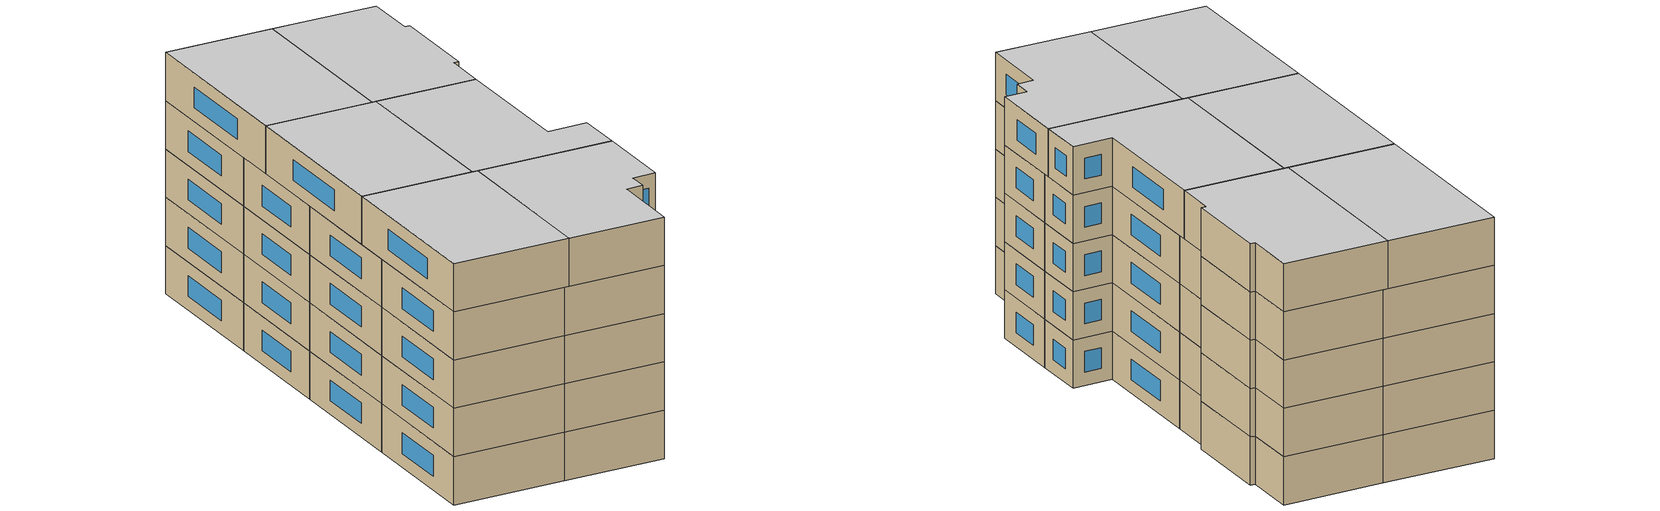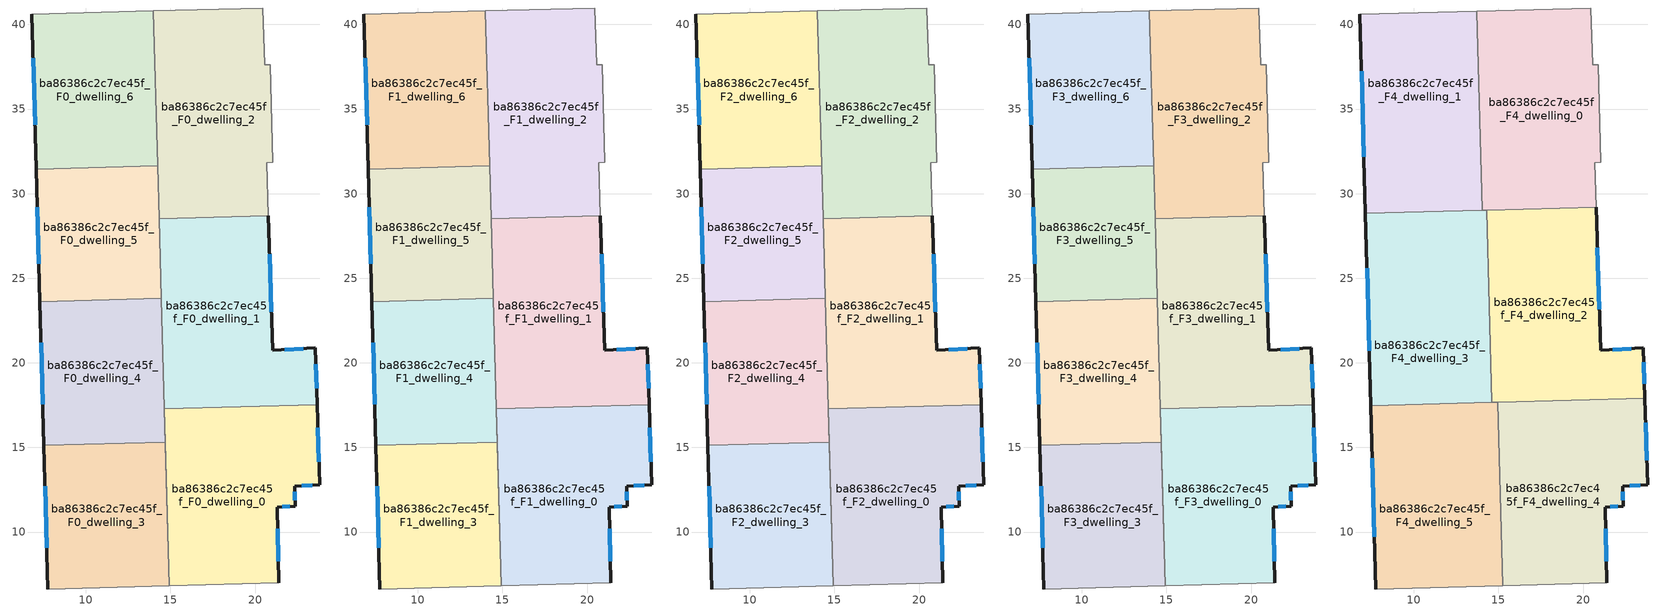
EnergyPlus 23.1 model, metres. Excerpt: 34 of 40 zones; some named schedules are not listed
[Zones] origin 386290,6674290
ba86386c2c7ec45f_F0_dwelling_0
 floor ground (EU_floor_Construction): 23.67,17.53 23.81,12.79 22.34,12.7 22.36,11.53 21.32,11.48 21.39,6.99 14.93,6.82 14.64,17.28 z0
 wall outside (EU_wall_Construction): 21.39,6.99 21.32,11.48 22.36,11.53 22.34,12.7 23.81,12.79 23.67,17.53 z0:3
 wall adiabatic (EU_wall_Construction): 14.93,6.82 21.39,6.99 z0:3
 wall to ba86386c2c7ec45f_F0_dwelling_1 (EU_wall_Construction): 23.67,17.53 14.64,17.28 14.93,6.82 z0:3
 window (EU_Window_Construction): 21.62,11.49 22.07,11.52 / 21.37,8.27 21.34,10.2 / 23.77,14.14 23.71,16.17 / 22.76,12.73 23.39,12.76 / 22.36,11.87 22.34,12.37 z0.86:2.14
ba86386c2c7ec45f_F0_dwelling_1
 floor ground (EU_floor_Construction): 20.8,28.7 21.04,20.75 23.57,20.88 23.67,17.53 14.64,17.28 14.33,28.52 z0
 wall outside (EU_wall_Construction): 23.67,17.53 23.57,20.88 21.04,20.75 20.8,28.7 z0:3
 wall to ba86386c2c7ec45f_F0_dwelling_2 (EU_wall_Construction): 20.8,28.7 14.33,28.52 z0:3
 wall to ba86386c2c7ec45f_F0_dwelling_3 (EU_wall_Construction): 14.7,15.32 14.93,6.82 z0:3
 wall to ba86386c2c7ec45f_F0_dwelling_5 (EU_wall_Construction): 14.33,28.52 14.46,23.82 z0:3
 wall to ba86386c2c7ec45f_F0_dwelling_4 (EU_wall_Construction): 14.46,23.82 14.64,17.28 14.7,15.32 z0:3
 window (EU_Window_Construction): 20.97,23.02 20.86,26.43 / 22.84,20.84 21.76,20.79 / 23.64,18.48 23.6,19.92 z0.86:2.14
ba86386c2c7ec45f_F0_dwelling_2
 floor ground (EU_floor_Construction): 20.45,40.97 20.57,37.63 20.89,37.62 21.03,31.86 20.7,31.82 20.8,28.7 14.33,28.52 13.99,40.8 z0
 wall adiabatic (EU_wall_Construction): 20.8,28.7 20.7,31.82 21.03,31.86 20.89,37.62 20.57,37.63 20.45,40.97 13.99,40.8 z0:3
 wall to ba86386c2c7ec45f_F0_dwelling_6 (EU_wall_Construction): 13.99,40.8 14.25,31.64 z0:3
 wall to ba86386c2c7ec45f_F0_dwelling_5 (EU_wall_Construction): 14.25,31.64 14.33,28.52 z0:3
ba86386c2c7ec45f_F0_dwelling_3
 floor ground (EU_floor_Construction): 14.7,15.32 14.93,6.82 7.75,6.63 7.52,15.12 z0
 wall outside (EU_wall_Construction): 7.52,15.12 7.75,6.63 z0:3
 wall to ba86386c2c7ec45f_F0_dwelling_4 (EU_wall_Construction): 14.7,15.32 7.52,15.12 z0:3
 wall adiabatic (EU_wall_Construction): 7.75,6.63 14.93,6.82 z0:3
 window (EU_Window_Construction): 7.59,12.7 7.69,9.06 z0.86:2.14
ba86386c2c7ec45f_F0_dwelling_4
 floor ground (EU_floor_Construction): 14.46,23.82 14.7,15.32 7.52,15.12 7.29,23.62 z0
 wall outside (EU_wall_Construction): 7.29,23.62 7.52,15.12 z0:3
 wall to ba86386c2c7ec45f_F0_dwelling_5 (EU_wall_Construction): 14.46,23.82 7.29,23.62 z0:3
 window (EU_Window_Construction): 7.35,21.19 7.45,17.55 z0.86:2.14
ba86386c2c7ec45f_F0_dwelling_5
 floor ground (EU_floor_Construction): 14.25,31.64 14.46,23.82 7.29,23.62 7.07,31.44 z0
 wall outside (EU_wall_Construction): 7.07,31.44 7.29,23.62 z0:3
 wall to ba86386c2c7ec45f_F0_dwelling_6 (EU_wall_Construction): 14.25,31.64 7.07,31.44 z0:3
 window (EU_Window_Construction): 7.13,29.2 7.22,25.85 z0.86:2.14
ba86386c2c7ec45f_F0_dwelling_6
 floor ground (EU_floor_Construction): 13.99,40.8 14.25,31.64 7.07,31.44 6.82,40.61 z0
 wall outside (EU_wall_Construction): 6.82,40.61 7.07,31.44 z0:3
 wall adiabatic (EU_wall_Construction): 13.99,40.8 6.82,40.61 z0:3
 window (EU_Window_Construction): 6.89,37.99 7,34.06 z0.86:2.14
ba86386c2c7ec45f_F1_dwelling_0
 floor to ba86386c2c7ec45f_F0_dwelling_0 (EU_floor_Construction): 23.67,17.53 23.81,12.79 22.34,12.7 22.36,11.53 21.32,11.48 21.39,6.99 14.93,6.82 14.64,17.28 z3
 wall outside (EU_wall_Construction): 21.39,6.99 21.32,11.48 22.36,11.53 22.34,12.7 23.81,12.79 23.67,17.53 z3:6
 wall adiabatic (EU_wall_Construction): 14.93,6.82 21.39,6.99 z3:6
 wall to ba86386c2c7ec45f_F1_dwelling_1 (EU_wall_Construction): 23.67,17.53 14.64,17.28 14.93,6.82 z3:6
 window (EU_Window_Construction): 21.62,11.49 22.07,11.52 / 21.37,8.27 21.34,10.2 / 23.77,14.14 23.71,16.17 / 22.76,12.73 23.39,12.76 / 22.36,11.87 22.34,12.37 z3.86:5.14
ba86386c2c7ec45f_F1_dwelling_1
 floor to ba86386c2c7ec45f_F0_dwelling_1 (EU_floor_Construction): 20.8,28.7 21.04,20.75 23.57,20.88 23.67,17.53 14.64,17.28 14.33,28.52 z3
 wall outside (EU_wall_Construction): 23.67,17.53 23.57,20.88 21.04,20.75 20.8,28.7 z3:6
 wall to ba86386c2c7ec45f_F1_dwelling_2 (EU_wall_Construction): 20.8,28.7 14.33,28.52 z3:6
 wall to ba86386c2c7ec45f_F1_dwelling_3 (EU_wall_Construction): 14.7,15.32 14.93,6.82 z3:6
 wall to ba86386c2c7ec45f_F1_dwelling_5 (EU_wall_Construction): 14.33,28.52 14.46,23.82 z3:6
 wall to ba86386c2c7ec45f_F1_dwelling_4 (EU_wall_Construction): 14.46,23.82 14.64,17.28 14.7,15.32 z3:6
 window (EU_Window_Construction): 20.97,23.02 20.86,26.43 / 22.84,20.84 21.76,20.79 / 23.64,18.48 23.6,19.92 z3.86:5.14
ba86386c2c7ec45f_F1_dwelling_2
 floor to ba86386c2c7ec45f_F0_dwelling_2 (EU_floor_Construction): 20.45,40.97 20.57,37.63 20.89,37.62 21.03,31.86 20.7,31.82 20.8,28.7 14.33,28.52 13.99,40.8 z3
 wall adiabatic (EU_wall_Construction): 20.8,28.7 20.7,31.82 21.03,31.86 20.89,37.62 20.57,37.63 20.45,40.97 13.99,40.8 z3:6
 wall to ba86386c2c7ec45f_F1_dwelling_6 (EU_wall_Construction): 13.99,40.8 14.25,31.64 z3:6
 wall to ba86386c2c7ec45f_F1_dwelling_5 (EU_wall_Construction): 14.25,31.64 14.33,28.52 z3:6
ba86386c2c7ec45f_F1_dwelling_3
 floor to ba86386c2c7ec45f_F0_dwelling_3 (EU_floor_Construction): 14.7,15.32 14.93,6.82 7.75,6.63 7.52,15.12 z3
 wall outside (EU_wall_Construction): 7.52,15.12 7.75,6.63 z3:6
 wall to ba86386c2c7ec45f_F1_dwelling_4 (EU_wall_Construction): 14.7,15.32 7.52,15.12 z3:6
 wall adiabatic (EU_wall_Construction): 7.75,6.63 14.93,6.82 z3:6
 window (EU_Window_Construction): 7.59,12.7 7.69,9.06 z3.86:5.14
ba86386c2c7ec45f_F1_dwelling_4
 floor to ba86386c2c7ec45f_F0_dwelling_4 (EU_floor_Construction): 14.46,23.82 14.7,15.32 7.52,15.12 7.29,23.62 z3
 wall outside (EU_wall_Construction): 7.29,23.62 7.52,15.12 z3:6
 wall to ba86386c2c7ec45f_F1_dwelling_5 (EU_wall_Construction): 14.46,23.82 7.29,23.62 z3:6
 window (EU_Window_Construction): 7.35,21.19 7.45,17.55 z3.86:5.14
ba86386c2c7ec45f_F1_dwelling_5
 floor to ba86386c2c7ec45f_F0_dwelling_5 (EU_floor_Construction): 14.25,31.64 14.46,23.82 7.29,23.62 7.07,31.44 z3
 wall outside (EU_wall_Construction): 7.07,31.44 7.29,23.62 z3:6
 wall to ba86386c2c7ec45f_F1_dwelling_6 (EU_wall_Construction): 14.25,31.64 7.07,31.44 z3:6
 window (EU_Window_Construction): 7.13,29.2 7.22,25.85 z3.86:5.14
ba86386c2c7ec45f_F1_dwelling_6
 floor to ba86386c2c7ec45f_F0_dwelling_6 (EU_floor_Construction): 13.99,40.8 14.25,31.64 7.07,31.44 6.82,40.61 z3
 wall outside (EU_wall_Construction): 6.82,40.61 7.07,31.44 z3:6
 wall adiabatic (EU_wall_Construction): 13.99,40.8 6.82,40.61 z3:6
 window (EU_Window_Construction): 6.89,37.99 7,34.06 z3.86:5.14
ba86386c2c7ec45f_F2_dwelling_0
 floor to ba86386c2c7ec45f_F1_dwelling_0 (EU_floor_Construction): 23.67,17.53 23.81,12.79 22.34,12.7 22.36,11.53 21.32,11.48 21.39,6.99 14.93,6.82 14.64,17.28 z6
 wall outside (EU_wall_Construction): 21.39,6.99 21.32,11.48 22.36,11.53 22.34,12.7 23.81,12.79 23.67,17.53 z6:9
 wall adiabatic (EU_wall_Construction): 14.93,6.82 21.39,6.99 z6:9
 wall to ba86386c2c7ec45f_F2_dwelling_1 (EU_wall_Construction): 23.67,17.53 14.64,17.28 14.93,6.82 z6:9
 window (EU_Window_Construction): 21.62,11.49 22.07,11.52 / 21.37,8.27 21.34,10.2 / 23.77,14.14 23.71,16.17 / 22.76,12.73 23.39,12.76 / 22.36,11.87 22.34,12.37 z6.86:8.14
ba86386c2c7ec45f_F2_dwelling_1
 floor to ba86386c2c7ec45f_F1_dwelling_1 (EU_floor_Construction): 20.8,28.7 21.04,20.75 23.57,20.88 23.67,17.53 14.64,17.28 14.33,28.52 z6
 wall outside (EU_wall_Construction): 23.67,17.53 23.57,20.88 21.04,20.75 20.8,28.7 z6:9
 wall to ba86386c2c7ec45f_F2_dwelling_2 (EU_wall_Construction): 20.8,28.7 14.33,28.52 z6:9
 wall to ba86386c2c7ec45f_F2_dwelling_3 (EU_wall_Construction): 14.7,15.32 14.93,6.82 z6:9
 wall to ba86386c2c7ec45f_F2_dwelling_5 (EU_wall_Construction): 14.33,28.52 14.46,23.82 z6:9
 wall to ba86386c2c7ec45f_F2_dwelling_4 (EU_wall_Construction): 14.46,23.82 14.64,17.28 14.7,15.32 z6:9
 window (EU_Window_Construction): 20.97,23.02 20.86,26.43 / 22.84,20.84 21.76,20.79 / 23.64,18.48 23.6,19.92 z6.86:8.14
ba86386c2c7ec45f_F2_dwelling_2
 floor to ba86386c2c7ec45f_F1_dwelling_2 (EU_floor_Construction): 20.45,40.97 20.57,37.63 20.89,37.62 21.03,31.86 20.7,31.82 20.8,28.7 14.33,28.52 13.99,40.8 z6
 wall adiabatic (EU_wall_Construction): 20.8,28.7 20.7,31.82 21.03,31.86 20.89,37.62 20.57,37.63 20.45,40.97 13.99,40.8 z6:9
 wall to ba86386c2c7ec45f_F2_dwelling_6 (EU_wall_Construction): 13.99,40.8 14.25,31.64 z6:9
 wall to ba86386c2c7ec45f_F2_dwelling_5 (EU_wall_Construction): 14.25,31.64 14.33,28.52 z6:9
ba86386c2c7ec45f_F2_dwelling_3
 floor to ba86386c2c7ec45f_F1_dwelling_3 (EU_floor_Construction): 14.7,15.32 14.93,6.82 7.75,6.63 7.52,15.12 z6
 wall outside (EU_wall_Construction): 7.52,15.12 7.75,6.63 z6:9
 wall to ba86386c2c7ec45f_F2_dwelling_4 (EU_wall_Construction): 14.7,15.32 7.52,15.12 z6:9
 wall adiabatic (EU_wall_Construction): 7.75,6.63 14.93,6.82 z6:9
 window (EU_Window_Construction): 7.59,12.7 7.69,9.06 z6.86:8.14
ba86386c2c7ec45f_F2_dwelling_4
 floor to ba86386c2c7ec45f_F1_dwelling_4 (EU_floor_Construction): 14.46,23.82 14.7,15.32 7.52,15.12 7.29,23.62 z6
 wall outside (EU_wall_Construction): 7.29,23.62 7.52,15.12 z6:9
 wall to ba86386c2c7ec45f_F2_dwelling_5 (EU_wall_Construction): 14.46,23.82 7.29,23.62 z6:9
 window (EU_Window_Construction): 7.35,21.19 7.45,17.55 z6.86:8.14
ba86386c2c7ec45f_F2_dwelling_5
 floor to ba86386c2c7ec45f_F1_dwelling_5 (EU_floor_Construction): 14.25,31.64 14.46,23.82 7.29,23.62 7.07,31.44 z6
 wall outside (EU_wall_Construction): 7.07,31.44 7.29,23.62 z6:9
 wall to ba86386c2c7ec45f_F2_dwelling_6 (EU_wall_Construction): 14.25,31.64 7.07,31.44 z6:9
 window (EU_Window_Construction): 7.13,29.2 7.22,25.85 z6.86:8.14
ba86386c2c7ec45f_F2_dwelling_6
 floor to ba86386c2c7ec45f_F1_dwelling_6 (EU_floor_Construction): 13.99,40.8 14.25,31.64 7.07,31.44 6.82,40.61 z6
 wall outside (EU_wall_Construction): 6.82,40.61 7.07,31.44 z6:9
 wall adiabatic (EU_wall_Construction): 13.99,40.8 6.82,40.61 z6:9
 window (EU_Window_Construction): 6.89,37.99 7,34.06 z6.86:8.14
ba86386c2c7ec45f_F3_dwelling_0
 floor to ba86386c2c7ec45f_F2_dwelling_0 (EU_floor_Construction): 23.67,17.53 23.81,12.79 22.34,12.7 22.36,11.53 21.32,11.48 21.39,6.99 14.93,6.82 14.64,17.28 z9
 wall outside (EU_wall_Construction): 21.39,6.99 21.32,11.48 22.36,11.53 22.34,12.7 23.81,12.79 23.67,17.53 z9:12
 wall adiabatic (EU_wall_Construction): 14.93,6.82 21.39,6.99 z9:12
 wall to ba86386c2c7ec45f_F3_dwelling_1 (EU_wall_Construction): 23.67,17.53 14.64,17.28 14.93,6.82 z9:12
 window (EU_Window_Construction): 21.62,11.49 22.07,11.52 / 21.37,8.27 21.34,10.2 / 23.77,14.14 23.71,16.17 / 22.76,12.73 23.39,12.76 / 22.36,11.87 22.34,12.37 z9.86:11.14
ba86386c2c7ec45f_F3_dwelling_1
 floor to ba86386c2c7ec45f_F2_dwelling_1 (EU_floor_Construction): 20.8,28.7 21.04,20.75 23.57,20.88 23.67,17.53 14.64,17.28 14.33,28.52 z9
 wall outside (EU_wall_Construction): 23.67,17.53 23.57,20.88 21.04,20.75 20.8,28.7 z9:12
 wall to ba86386c2c7ec45f_F3_dwelling_2 (EU_wall_Construction): 20.8,28.7 14.33,28.52 z9:12
 wall to ba86386c2c7ec45f_F3_dwelling_3 (EU_wall_Construction): 14.7,15.32 14.93,6.82 z9:12
 wall to ba86386c2c7ec45f_F3_dwelling_5 (EU_wall_Construction): 14.33,28.52 14.46,23.82 z9:12
 wall to ba86386c2c7ec45f_F3_dwelling_4 (EU_wall_Construction): 14.46,23.82 14.64,17.28 14.7,15.32 z9:12
 window (EU_Window_Construction): 20.97,23.02 20.86,26.43 / 22.84,20.84 21.76,20.79 / 23.64,18.48 23.6,19.92 z9.86:11.14
ba86386c2c7ec45f_F3_dwelling_2
 floor to ba86386c2c7ec45f_F2_dwelling_2 (EU_floor_Construction): 20.45,40.97 20.57,37.63 20.89,37.62 21.03,31.86 20.7,31.82 20.8,28.7 14.33,28.52 13.99,40.8 z9
 wall adiabatic (EU_wall_Construction): 20.8,28.7 20.7,31.82 21.03,31.86 20.89,37.62 20.57,37.63 20.45,40.97 13.99,40.8 z9:12
 wall to ba86386c2c7ec45f_F3_dwelling_6 (EU_wall_Construction): 13.99,40.8 14.25,31.64 z9:12
 wall to ba86386c2c7ec45f_F3_dwelling_5 (EU_wall_Construction): 14.25,31.64 14.33,28.52 z9:12
ba86386c2c7ec45f_F3_dwelling_3
 floor to ba86386c2c7ec45f_F2_dwelling_3 (EU_floor_Construction): 14.7,15.32 14.93,6.82 7.75,6.63 7.52,15.12 z9
 wall outside (EU_wall_Construction): 7.52,15.12 7.75,6.63 z9:12
 wall to ba86386c2c7ec45f_F3_dwelling_4 (EU_wall_Construction): 14.7,15.32 7.52,15.12 z9:12
 wall adiabatic (EU_wall_Construction): 7.75,6.63 14.93,6.82 z9:12
 window (EU_Window_Construction): 7.59,12.7 7.69,9.06 z9.86:11.14
ba86386c2c7ec45f_F3_dwelling_4
 floor to ba86386c2c7ec45f_F2_dwelling_4 (EU_floor_Construction): 14.46,23.82 14.7,15.32 7.52,15.12 7.29,23.62 z9
 wall outside (EU_wall_Construction): 7.29,23.62 7.52,15.12 z9:12
 wall to ba86386c2c7ec45f_F3_dwelling_5 (EU_wall_Construction): 14.46,23.82 7.29,23.62 z9:12
 window (EU_Window_Construction): 7.35,21.19 7.45,17.55 z9.86:11.14
ba86386c2c7ec45f_F3_dwelling_5
 floor to ba86386c2c7ec45f_F2_dwelling_5 (EU_floor_Construction): 14.25,31.64 14.46,23.82 7.29,23.62 7.07,31.44 z9
 wall outside (EU_wall_Construction): 7.07,31.44 7.29,23.62 z9:12
 wall to ba86386c2c7ec45f_F3_dwelling_6 (EU_wall_Construction): 14.25,31.64 7.07,31.44 z9:12
 window (EU_Window_Construction): 7.13,29.2 7.22,25.85 z9.86:11.14
ba86386c2c7ec45f_F3_dwelling_6
 floor to ba86386c2c7ec45f_F2_dwelling_6 (EU_floor_Construction): 13.99,40.8 14.25,31.64 7.07,31.44 6.82,40.61 z9
 wall outside (EU_wall_Construction): 6.82,40.61 7.07,31.44 z9:12
 wall adiabatic (EU_wall_Construction): 13.99,40.8 6.82,40.61 z9:12
 window (EU_Window_Construction): 6.89,37.99 7,34.06 z9.86:11.14
ba86386c2c7ec45f_F4_dwelling_0
 floor to ba86386c2c7ec45f_F3_dwelling_2 (EU_floor_Construction): 20.45,40.97 20.57,37.63 20.89,37.62 21.03,31.86 20.7,31.82 20.78,29.2 14.32,29.02 13.99,40.8 z12
 floor to ba86386c2c7ec45f_F3_dwelling_6 (EU_floor_Construction): 13.99,40.8 14.25,31.64 13.97,31.63 13.72,40.79 z12
 floor to ba86386c2c7ec45f_F3_dwelling_5 (EU_floor_Construction): 14.25,31.64 14.32,29.02 14.04,29.02 13.97,31.63 z12
 wall adiabatic (EU_wall_Construction): 20.78,29.2 20.7,31.82 21.03,31.86 20.89,37.62 20.57,37.63 20.45,40.97 13.72,40.79 z12:15
 wall to ba86386c2c7ec45f_F4_dwelling_1 (EU_wall_Construction): 13.72,40.79 14.04,29.02 z12:15
 wall to ba86386c2c7ec45f_F4_dwelling_2 (EU_wall_Construction): 14.3,29.02 20.78,29.2 z12:15
 wall to ba86386c2c7ec45f_F4_dwelling_3 (EU_wall_Construction): 14.04,29.02 14.3,29.02 z12:15
 ceiling to ba86386c2c7ec45f_F5_dwelling_0 (EU_floor_Construction): 20.78,29.2 20.7,31.82 21.03,31.86 20.89,37.62 20.57,37.63 20.45,40.97 13.72,40.79 14.04,29.02 z15
ba86386c2c7ec45f_F4_dwelling_1
 floor to ba86386c2c7ec45f_F3_dwelling_6 (EU_floor_Construction): 13.72,40.79 13.97,31.63 7.07,31.44 6.82,40.61 z12
 floor to ba86386c2c7ec45f_F3_dwelling_5 (EU_floor_Construction): 13.97,31.63 14.04,29.02 7.14,28.83 7.07,31.44 z12
 wall outside (EU_wall_Construction): 6.82,40.61 7.14,28.83 z12:15
 wall adiabatic (EU_wall_Construction): 13.72,40.79 6.82,40.61 z12:15
 wall to ba86386c2c7ec45f_F4_dwelling_3 (EU_wall_Construction): 7.14,28.83 14.04,29.02 z12:15
 window (EU_Window_Construction): 6.91,37.24 7.05,32.19 z12.86:14.14
 ceiling to ba86386c2c7ec45f_F5_dwelling_1 (EU_floor_Construction): 14.04,29.02 13.72,40.79 6.82,40.61 7.14,28.83 z15
ba86386c2c7ec45f_F4_dwelling_2
 floor to ba86386c2c7ec45f_F3_dwelling_1 (EU_floor_Construction): 20.8,28.7 21.04,20.75 23.57,20.88 23.66,17.91 14.63,17.66 14.33,28.52 z12
 floor to ba86386c2c7ec45f_F3_dwelling_2 (EU_floor_Construction): 20.78,29.2 20.8,28.7 14.33,28.52 14.32,29.02 z12
 floor to ba86386c2c7ec45f_F3_dwelling_4 (EU_floor_Construction): 14.46,23.82 14.63,17.66 14.61,17.66 14.44,23.81 z12
 floor to ba86386c2c7ec45f_F3_dwelling_5 (EU_floor_Construction): 14.32,29.02 14.46,23.82 14.44,23.81 14.3,29.02 z12
 wall outside (EU_wall_Construction): 23.66,17.91 23.57,20.88 21.04,20.75 20.78,29.2 z12:15
 wall to ba86386c2c7ec45f_F4_dwelling_3 (EU_wall_Construction): 14.3,29.02 14.61,17.66 z12:15
 wall to ba86386c2c7ec45f_F4_dwelling_4 (EU_wall_Construction): 14.95,17.67 23.66,17.91 z12:15
 wall to ba86386c2c7ec45f_F4_dwelling_5 (EU_wall_Construction): 14.61,17.66 14.95,17.67 z12:15
 window (EU_Window_Construction): 20.96,23.16 20.85,26.79 / 22.84,20.84 21.76,20.79 / 23.63,18.76 23.59,20.03 z12.86:14.14
 ceiling to ba86386c2c7ec45f_F5_dwelling_2 (EU_floor_Construction): 23.66,17.91 23.57,20.88 21.04,20.75 20.78,29.2 14.3,29.02 14.61,17.66 z15
ba86386c2c7ec45f_F4_dwelling_3
 floor to ba86386c2c7ec45f_F3_dwelling_4 (EU_floor_Construction): 14.44,23.81 14.61,17.66 7.46,17.47 7.29,23.62 z12
 floor to ba86386c2c7ec45f_F3_dwelling_5 (EU_floor_Construction): 14.3,29.02 14.44,23.81 7.29,23.62 7.14,28.83 z12
 wall outside (EU_wall_Construction): 7.14,28.83 7.46,17.47 z12:15
 wall to ba86386c2c7ec45f_F4_dwelling_5 (EU_wall_Construction): 7.46,17.47 14.61,17.66 z12:15
 window (EU_Window_Construction): 7.23,25.58 7.37,20.71 z12.86:14.14
 ceiling to ba86386c2c7ec45f_F5_dwelling_3 (EU_floor_Construction): 14.61,17.66 14.3,29.02 7.14,28.83 7.46,17.47 z15
ba86386c2c7ec45f_F4_dwelling_4
 floor to ba86386c2c7ec45f_F3_dwelling_0 (EU_floor_Construction): 23.67,17.53 23.81,12.79 22.34,12.7 22.36,11.53 21.32,11.48 21.39,6.99 15.25,6.83 14.96,17.29 z12
 floor to ba86386c2c7ec45f_F3_dwelling_1 (EU_floor_Construction): 23.66,17.91 23.67,17.53 14.96,17.29 14.95,17.67 z12
 wall outside (EU_wall_Construction): 21.39,6.99 21.32,11.48 22.36,11.53 22.34,12.7 23.81,12.79 23.66,17.91 z12:15
 wall adiabatic (EU_wall_Construction): 15.25,6.83 21.39,6.99 z12:15
 wall to ba86386c2c7ec45f_F4_dwelling_5 (EU_wall_Construction): 14.95,17.67 15.25,6.83 z12:15
 window (EU_Window_Construction): 21.37,8.27 21.34,10.2 / 23.77,14.25 23.7,16.45 / 22.76,12.73 23.39,12.76 / 22.36,11.87 22.34,12.37 / 21.62,11.49 22.07,11.52 z12.86:14.14
 ceiling to ba86386c2c7ec45f_F5_dwelling_4 (EU_floor_Construction): 21.39,6.99 21.32,11.48 22.36,11.53 22.34,12.7 23.81,12.79 23.66,17.91 14.95,17.67 15.25,6.83 z15
ba86386c2c7ec45f_F4_dwelling_5
 floor to ba86386c2c7ec45f_F3_dwelling_3 (EU_floor_Construction): 14.7,15.32 14.93,6.82 7.75,6.63 7.52,15.12 z12
 floor to ba86386c2c7ec45f_F3_dwelling_4 (EU_floor_Construction): 14.63,17.66 14.7,15.32 7.52,15.12 7.46,17.47 z12
 floor to ba86386c2c7ec45f_F3_dwelling_1 (EU_floor_Construction): 14.95,17.67 14.96,17.29 14.64,17.28 14.63,17.66 z12
 floor to ba86386c2c7ec45f_F3_dwelling_0 (EU_floor_Construction): 14.96,17.29 15.25,6.83 14.93,6.82 14.64,17.28 z12
 wall outside (EU_wall_Construction): 7.46,17.47 7.75,6.63 z12:15
 wall adiabatic (EU_wall_Construction): 7.75,6.63 15.25,6.83 z12:15
 window (EU_Window_Construction): 7.54,14.37 7.67,9.73 z12.86:14.14
 ceiling to ba86386c2c7ec45f_F5_dwelling_5 (EU_floor_Construction): 15.25,6.83 14.95,17.67 7.46,17.47 7.75,6.63 z15
[Building]
EU S2 Campaign: North Axis=0; Terrain=City; Solar Distribution=FullExterior
[Site:Location]
Helsinki-Vantaa.AP: Latitude=60.317; Longitude=24.963; Time Zone=2; Elevation=54.6
[SizingPeriod:WeatherFileDays]
AnnualSizingPeriod: Begin Month=1; Begin Day of Month=1; End Month=12; End Day of Month=31; Day of Week for Start Day=Monday; Use Weather File Daylight Saving Period=No; Use Weather File Rain and Snow Indicators=No
[MATERIAL]
EU_InternalMass_Material: Roughness=MediumRough; Thickness=0.1; Conductivity=1; Density=1800; Specific Heat=900; Thermal Absorptance=0.9; Solar Absorptance=0.7; Visible Absorptance=0.7
[MATERIAL:NOMASS] Roughness=MediumRough; Thermal Absorptance=0.9; Solar Absorptance=0.7; Visible Absorptance=0.7
Name | Thermal Resistance
EU_wall_NoMass | 1.10183
EU_floor_NoMass | 1.70606
[WINDOWMATERIAL:SIMPLEGLAZINGSYSTEM]
EU_Window_SimpleGlazing: UFactor=3.11035; Solar Heat Gain Coefficient=0.8; Visible Transmittance=0.8
[CONSTRUCTION]
EU_wall_Construction: EU_wall_NoMass
EU_floor_Construction: EU_floor_NoMass
EU_Window_Construction: EU_Window_SimpleGlazing
EU_InternalMass_Construction: EU_InternalMass_Material
[ZONE] Type=1; Multiplier=1; Ceiling Height=autocalculate; Floor Area=autocalculate; Part of Total Floor Area=Yes
Name | Volume
ba86386c2c7ec45f_F0_dwelling_0; ba86386c2c7ec45f_F1_dwelling_0; ba86386c2c7ec45f_F2_dwelling_0; ba86386c2c7ec45f_F3_dwelling_0 | 243.958
ba86386c2c7ec45f_F4_dwelling_0 | 243.986
ba86386c2c7ec45f_F0_dwelling_1; ba86386c2c7ec45f_F1_dwelling_1; ba86386c2c7ec45f_F2_dwelling_1; ba86386c2c7ec45f_F3_dwelling_1 | 243.967
ba86386c2c7ec45f_F4_dwelling_1 | 243.962
ba86386c2c7ec45f_F0_dwelling_2; ba86386c2c7ec45f_F1_dwelling_2; ba86386c2c7ec45f_F2_dwelling_2; ba86386c2c7ec45f_F3_dwelling_2 | 243.981
ba86386c2c7ec45f_F4_dwelling_2; ba86386c2c7ec45f_F4_dwelling_5 | 243.993
ba86386c2c7ec45f_F0_dwelling_3; ba86386c2c7ec45f_F1_dwelling_3; ba86386c2c7ec45f_F2_dwelling_3; ba86386c2c7ec45f_F3_dwelling_3 | 182.982
ba86386c2c7ec45f_F4_dwelling_3 | 243.959
ba86386c2c7ec45f_F0_dwelling_4; ba86386c2c7ec45f_F1_dwelling_4; ba86386c2c7ec45f_F2_dwelling_4; ba86386c2c7ec45f_F3_dwelling_4 | 182.995
ba86386c2c7ec45f_F4_dwelling_4 | 243.957
ba86386c2c7ec45f_F0_dwelling_5; ba86386c2c7ec45f_F1_dwelling_5; ba86386c2c7ec45f_F2_dwelling_5; ba86386c2c7ec45f_F3_dwelling_5 | 168.495
ba86386c2c7ec45f_F0_dwelling_6; ba86386c2c7ec45f_F1_dwelling_6; ba86386c2c7ec45f_F2_dwelling_6; ba86386c2c7ec45f_F3_dwelling_6 | 197.47
[INTERNALMASS] Construction=EU_InternalMass_Construction
Name | Zone or ZoneList | Surface Area
ba86386c2c7ec45f_F0_dwelling_0_EU_InternalMass | ba86386c2c7ec45f_F0_dwelling_0 | 81.3196
ba86386c2c7ec45f_F0_dwelling_1_EU_InternalMass | ba86386c2c7ec45f_F0_dwelling_1 | 81.334
ba86386c2c7ec45f_F0_dwelling_2_EU_InternalMass | ba86386c2c7ec45f_F0_dwelling_2 | 81.3271
ba86386c2c7ec45f_F0_dwelling_3_EU_InternalMass | ba86386c2c7ec45f_F0_dwelling_3 | 60.9942
ba86386c2c7ec45f_F0_dwelling_4_EU_InternalMass | ba86386c2c7ec45f_F0_dwelling_4 | 60.998
ba86386c2c7ec45f_F0_dwelling_5_EU_InternalMass | ba86386c2c7ec45f_F0_dwelling_5 | 56.1654
ba86386c2c7ec45f_F0_dwelling_6_EU_InternalMass | ba86386c2c7ec45f_F0_dwelling_6 | 65.8233
ba86386c2c7ec45f_F1_dwelling_0_EU_InternalMass | ba86386c2c7ec45f_F1_dwelling_0 | 81.3196
ba86386c2c7ec45f_F1_dwelling_1_EU_InternalMass | ba86386c2c7ec45f_F1_dwelling_1 | 81.334
ba86386c2c7ec45f_F1_dwelling_2_EU_InternalMass | ba86386c2c7ec45f_F1_dwelling_2 | 81.3271
ba86386c2c7ec45f_F1_dwelling_3_EU_InternalMass | ba86386c2c7ec45f_F1_dwelling_3 | 60.9942
ba86386c2c7ec45f_F1_dwelling_4_EU_InternalMass | ba86386c2c7ec45f_F1_dwelling_4 | 60.998
ba86386c2c7ec45f_F1_dwelling_5_EU_InternalMass | ba86386c2c7ec45f_F1_dwelling_5 | 56.1654
ba86386c2c7ec45f_F1_dwelling_6_EU_InternalMass | ba86386c2c7ec45f_F1_dwelling_6 | 65.8233
ba86386c2c7ec45f_F2_dwelling_0_EU_InternalMass | ba86386c2c7ec45f_F2_dwelling_0 | 81.3196
ba86386c2c7ec45f_F2_dwelling_1_EU_InternalMass | ba86386c2c7ec45f_F2_dwelling_1 | 81.334
ba86386c2c7ec45f_F2_dwelling_2_EU_InternalMass | ba86386c2c7ec45f_F2_dwelling_2 | 81.3271
ba86386c2c7ec45f_F2_dwelling_3_EU_InternalMass | ba86386c2c7ec45f_F2_dwelling_3 | 60.9942
ba86386c2c7ec45f_F2_dwelling_4_EU_InternalMass | ba86386c2c7ec45f_F2_dwelling_4 | 60.998
ba86386c2c7ec45f_F2_dwelling_5_EU_InternalMass | ba86386c2c7ec45f_F2_dwelling_5 | 56.1654
ba86386c2c7ec45f_F2_dwelling_6_EU_InternalMass | ba86386c2c7ec45f_F2_dwelling_6 | 65.8233
ba86386c2c7ec45f_F3_dwelling_0_EU_InternalMass | ba86386c2c7ec45f_F3_dwelling_0 | 81.3196
ba86386c2c7ec45f_F3_dwelling_1_EU_InternalMass | ba86386c2c7ec45f_F3_dwelling_1 | 81.334
ba86386c2c7ec45f_F3_dwelling_2_EU_InternalMass | ba86386c2c7ec45f_F3_dwelling_2 | 81.3271
ba86386c2c7ec45f_F3_dwelling_3_EU_InternalMass | ba86386c2c7ec45f_F3_dwelling_3 | 60.9942
ba86386c2c7ec45f_F3_dwelling_4_EU_InternalMass | ba86386c2c7ec45f_F3_dwelling_4 | 60.998
ba86386c2c7ec45f_F3_dwelling_5_EU_InternalMass | ba86386c2c7ec45f_F3_dwelling_5 | 56.1654
ba86386c2c7ec45f_F3_dwelling_6_EU_InternalMass | ba86386c2c7ec45f_F3_dwelling_6 | 65.8233
ba86386c2c7ec45f_F4_dwelling_0_EU_InternalMass | ba86386c2c7ec45f_F4_dwelling_0 | 81.3289
ba86386c2c7ec45f_F4_dwelling_1_EU_InternalMass | ba86386c2c7ec45f_F4_dwelling_1 | 81.3205
ba86386c2c7ec45f_F4_dwelling_2_EU_InternalMass | ba86386c2c7ec45f_F4_dwelling_2 | 81.3312
ba86386c2c7ec45f_F4_dwelling_3_EU_InternalMass | ba86386c2c7ec45f_F4_dwelling_3 | 81.3197
ba86386c2c7ec45f_F4_dwelling_4_EU_InternalMass | ba86386c2c7ec45f_F4_dwelling_4 | 81.3191
ba86386c2c7ec45f_F4_dwelling_5_EU_InternalMass | ba86386c2c7ec45f_F4_dwelling_5 | 81.331
[OTHEREQUIPMENT] Fuel Type=Electricity; Design Level Calculation Method=Watts/Area; Power per Zone Floor Area=1; Fraction Latent=0; Fraction Radiant=0; Fraction Lost=0; Carbon Dioxide Generation Rate=0; EndUse Subcategory=EU_Step8_InternalGains
Name | Zone or ZoneList or Space or SpaceList | Schedule
EU_Step8_InternalGain_ba86386c2c7ec45f_F0_dwelling_0_f000 | ba86386c2c7ec45f_F0_dwelling_0 | EU_Step8_GainSchedule_ba86386c2c7ec45f_F0_dwelling_0_f000
EU_Step8_InternalGain_ba86386c2c7ec45f_F0_dwelling_1_f000 | ba86386c2c7ec45f_F0_dwelling_1 | EU_Step8_GainSchedule_ba86386c2c7ec45f_F0_dwelling_1_f000
EU_Step8_InternalGain_ba86386c2c7ec45f_F0_dwelling_2_f000 | ba86386c2c7ec45f_F0_dwelling_2 | EU_Step8_GainSchedule_ba86386c2c7ec45f_F0_dwelling_2_f000
EU_Step8_InternalGain_ba86386c2c7ec45f_F0_dwelling_3_f000 | ba86386c2c7ec45f_F0_dwelling_3 | EU_Step8_GainSchedule_ba86386c2c7ec45f_F0_dwelling_3_f000
EU_Step8_InternalGain_ba86386c2c7ec45f_F0_dwelling_4_f000 | ba86386c2c7ec45f_F0_dwelling_4 | EU_Step8_GainSchedule_ba86386c2c7ec45f_F0_dwelling_4_f000
EU_Step8_InternalGain_ba86386c2c7ec45f_F0_dwelling_5_f000 | ba86386c2c7ec45f_F0_dwelling_5 | EU_Step8_GainSchedule_ba86386c2c7ec45f_F0_dwelling_5_f000
EU_Step8_InternalGain_ba86386c2c7ec45f_F0_dwelling_6_f000 | ba86386c2c7ec45f_F0_dwelling_6 | EU_Step8_GainSchedule_ba86386c2c7ec45f_F0_dwelling_6_f000
EU_Step8_InternalGain_ba86386c2c7ec45f_F1_dwelling_0_f000 | ba86386c2c7ec45f_F1_dwelling_0 | EU_Step8_GainSchedule_ba86386c2c7ec45f_F1_dwelling_0_f000
EU_Step8_InternalGain_ba86386c2c7ec45f_F1_dwelling_1_f000 | ba86386c2c7ec45f_F1_dwelling_1 | EU_Step8_GainSchedule_ba86386c2c7ec45f_F1_dwelling_1_f000
EU_Step8_InternalGain_ba86386c2c7ec45f_F1_dwelling_2_f000 | ba86386c2c7ec45f_F1_dwelling_2 | EU_Step8_GainSchedule_ba86386c2c7ec45f_F1_dwelling_2_f000
EU_Step8_InternalGain_ba86386c2c7ec45f_F1_dwelling_3_f000 | ba86386c2c7ec45f_F1_dwelling_3 | EU_Step8_GainSchedule_ba86386c2c7ec45f_F1_dwelling_3_f000
EU_Step8_InternalGain_ba86386c2c7ec45f_F1_dwelling_4_f000 | ba86386c2c7ec45f_F1_dwelling_4 | EU_Step8_GainSchedule_ba86386c2c7ec45f_F1_dwelling_4_f000
EU_Step8_InternalGain_ba86386c2c7ec45f_F1_dwelling_5_f000 | ba86386c2c7ec45f_F1_dwelling_5 | EU_Step8_GainSchedule_ba86386c2c7ec45f_F1_dwelling_5_f000
EU_Step8_InternalGain_ba86386c2c7ec45f_F1_dwelling_6_f000 | ba86386c2c7ec45f_F1_dwelling_6 | EU_Step8_GainSchedule_ba86386c2c7ec45f_F1_dwelling_6_f000
EU_Step8_InternalGain_ba86386c2c7ec45f_F2_dwelling_0_f000 | ba86386c2c7ec45f_F2_dwelling_0 | EU_Step8_GainSchedule_ba86386c2c7ec45f_F2_dwelling_0_f000
EU_Step8_InternalGain_ba86386c2c7ec45f_F2_dwelling_1_f000 | ba86386c2c7ec45f_F2_dwelling_1 | EU_Step8_GainSchedule_ba86386c2c7ec45f_F2_dwelling_1_f000
EU_Step8_InternalGain_ba86386c2c7ec45f_F2_dwelling_2_f000 | ba86386c2c7ec45f_F2_dwelling_2 | EU_Step8_GainSchedule_ba86386c2c7ec45f_F2_dwelling_2_f000
EU_Step8_InternalGain_ba86386c2c7ec45f_F2_dwelling_3_f000 | ba86386c2c7ec45f_F2_dwelling_3 | EU_Step8_GainSchedule_ba86386c2c7ec45f_F2_dwelling_3_f000
EU_Step8_InternalGain_ba86386c2c7ec45f_F2_dwelling_4_f000 | ba86386c2c7ec45f_F2_dwelling_4 | EU_Step8_GainSchedule_ba86386c2c7ec45f_F2_dwelling_4_f000
EU_Step8_InternalGain_ba86386c2c7ec45f_F2_dwelling_5_f000 | ba86386c2c7ec45f_F2_dwelling_5 | EU_Step8_GainSchedule_ba86386c2c7ec45f_F2_dwelling_5_f000
EU_Step8_InternalGain_ba86386c2c7ec45f_F2_dwelling_6_f000 | ba86386c2c7ec45f_F2_dwelling_6 | EU_Step8_GainSchedule_ba86386c2c7ec45f_F2_dwelling_6_f000
EU_Step8_InternalGain_ba86386c2c7ec45f_F3_dwelling_0_f000 | ba86386c2c7ec45f_F3_dwelling_0 | EU_Step8_GainSchedule_ba86386c2c7ec45f_F3_dwelling_0_f000
EU_Step8_InternalGain_ba86386c2c7ec45f_F3_dwelling_1_f000 | ba86386c2c7ec45f_F3_dwelling_1 | EU_Step8_GainSchedule_ba86386c2c7ec45f_F3_dwelling_1_f000
EU_Step8_InternalGain_ba86386c2c7ec45f_F3_dwelling_2_f000 | ba86386c2c7ec45f_F3_dwelling_2 | EU_Step8_GainSchedule_ba86386c2c7ec45f_F3_dwelling_2_f000
EU_Step8_InternalGain_ba86386c2c7ec45f_F3_dwelling_3_f000 | ba86386c2c7ec45f_F3_dwelling_3 | EU_Step8_GainSchedule_ba86386c2c7ec45f_F3_dwelling_3_f000
EU_Step8_InternalGain_ba86386c2c7ec45f_F3_dwelling_4_f000 | ba86386c2c7ec45f_F3_dwelling_4 | EU_Step8_GainSchedule_ba86386c2c7ec45f_F3_dwelling_4_f000
EU_Step8_InternalGain_ba86386c2c7ec45f_F3_dwelling_5_f000 | ba86386c2c7ec45f_F3_dwelling_5 | EU_Step8_GainSchedule_ba86386c2c7ec45f_F3_dwelling_5_f000
EU_Step8_InternalGain_ba86386c2c7ec45f_F3_dwelling_6_f000 | ba86386c2c7ec45f_F3_dwelling_6 | EU_Step8_GainSchedule_ba86386c2c7ec45f_F3_dwelling_6_f000
EU_Step8_InternalGain_ba86386c2c7ec45f_F4_dwelling_0_f000 | ba86386c2c7ec45f_F4_dwelling_0 | EU_Step8_GainSchedule_ba86386c2c7ec45f_F4_dwelling_0_f000
EU_Step8_InternalGain_ba86386c2c7ec45f_F4_dwelling_1_f000 | ba86386c2c7ec45f_F4_dwelling_1 | EU_Step8_GainSchedule_ba86386c2c7ec45f_F4_dwelling_1_f000
EU_Step8_InternalGain_ba86386c2c7ec45f_F4_dwelling_2_f000 | ba86386c2c7ec45f_F4_dwelling_2 | EU_Step8_GainSchedule_ba86386c2c7ec45f_F4_dwelling_2_f000
EU_Step8_InternalGain_ba86386c2c7ec45f_F4_dwelling_3_f000 | ba86386c2c7ec45f_F4_dwelling_3 | EU_Step8_GainSchedule_ba86386c2c7ec45f_F4_dwelling_3_f000
EU_Step8_InternalGain_ba86386c2c7ec45f_F4_dwelling_4_f000 | ba86386c2c7ec45f_F4_dwelling_4 | EU_Step8_GainSchedule_ba86386c2c7ec45f_F4_dwelling_4_f000
EU_Step8_InternalGain_ba86386c2c7ec45f_F4_dwelling_5_f000 | ba86386c2c7ec45f_F4_dwelling_5 | EU_Step8_GainSchedule_ba86386c2c7ec45f_F4_dwelling_5_f000
[ZONEVENTILATION:DESIGNFLOWRATE] Schedule=EU_AlwaysOn; Design Flow Rate Calculation Method=AirChanges/Hour; Air Changes per Hour=0.756316; Ventilation Type=Natural; Fan Pressure Rise=0; Fan Total Efficiency=1; Constant Term Coefficient=1; Temperature Term Coefficient=0; Velocity Term Coefficient=0; Velocity Squared Term Coefficient=0; Minimum Indoor Temperature=-100; Maximum Indoor Temperature=100; Delta Temperature=-100; Minimum Outdoor Temperature=-100; Maximum Outdoor Temperature=100; Maximum Wind Speed=40
Name | Zone or ZoneList or Space or SpaceList
EU_ConstantAir_ba86386c2c7ec45f_F0_dwelling_0 | ba86386c2c7ec45f_F0_dwelling_0
EU_ConstantAir_ba86386c2c7ec45f_F0_dwelling_1 | ba86386c2c7ec45f_F0_dwelling_1
EU_ConstantAir_ba86386c2c7ec45f_F0_dwelling_2 | ba86386c2c7ec45f_F0_dwelling_2
EU_ConstantAir_ba86386c2c7ec45f_F0_dwelling_3 | ba86386c2c7ec45f_F0_dwelling_3
EU_ConstantAir_ba86386c2c7ec45f_F0_dwelling_4 | ba86386c2c7ec45f_F0_dwelling_4
EU_ConstantAir_ba86386c2c7ec45f_F0_dwelling_5 | ba86386c2c7ec45f_F0_dwelling_5
EU_ConstantAir_ba86386c2c7ec45f_F0_dwelling_6 | ba86386c2c7ec45f_F0_dwelling_6
EU_ConstantAir_ba86386c2c7ec45f_F1_dwelling_0 | ba86386c2c7ec45f_F1_dwelling_0
EU_ConstantAir_ba86386c2c7ec45f_F1_dwelling_1 | ba86386c2c7ec45f_F1_dwelling_1
EU_ConstantAir_ba86386c2c7ec45f_F1_dwelling_2 | ba86386c2c7ec45f_F1_dwelling_2
EU_ConstantAir_ba86386c2c7ec45f_F1_dwelling_3 | ba86386c2c7ec45f_F1_dwelling_3
EU_ConstantAir_ba86386c2c7ec45f_F1_dwelling_4 | ba86386c2c7ec45f_F1_dwelling_4
EU_ConstantAir_ba86386c2c7ec45f_F1_dwelling_5 | ba86386c2c7ec45f_F1_dwelling_5
EU_ConstantAir_ba86386c2c7ec45f_F1_dwelling_6 | ba86386c2c7ec45f_F1_dwelling_6
EU_ConstantAir_ba86386c2c7ec45f_F2_dwelling_0 | ba86386c2c7ec45f_F2_dwelling_0
EU_ConstantAir_ba86386c2c7ec45f_F2_dwelling_1 | ba86386c2c7ec45f_F2_dwelling_1
EU_ConstantAir_ba86386c2c7ec45f_F2_dwelling_2 | ba86386c2c7ec45f_F2_dwelling_2
EU_ConstantAir_ba86386c2c7ec45f_F2_dwelling_3 | ba86386c2c7ec45f_F2_dwelling_3
EU_ConstantAir_ba86386c2c7ec45f_F2_dwelling_4 | ba86386c2c7ec45f_F2_dwelling_4
EU_ConstantAir_ba86386c2c7ec45f_F2_dwelling_5 | ba86386c2c7ec45f_F2_dwelling_5
EU_ConstantAir_ba86386c2c7ec45f_F2_dwelling_6 | ba86386c2c7ec45f_F2_dwelling_6
EU_ConstantAir_ba86386c2c7ec45f_F3_dwelling_0 | ba86386c2c7ec45f_F3_dwelling_0
EU_ConstantAir_ba86386c2c7ec45f_F3_dwelling_1 | ba86386c2c7ec45f_F3_dwelling_1
EU_ConstantAir_ba86386c2c7ec45f_F3_dwelling_2 | ba86386c2c7ec45f_F3_dwelling_2
EU_ConstantAir_ba86386c2c7ec45f_F3_dwelling_3 | ba86386c2c7ec45f_F3_dwelling_3
EU_ConstantAir_ba86386c2c7ec45f_F3_dwelling_4 | ba86386c2c7ec45f_F3_dwelling_4
EU_ConstantAir_ba86386c2c7ec45f_F3_dwelling_5 | ba86386c2c7ec45f_F3_dwelling_5
EU_ConstantAir_ba86386c2c7ec45f_F3_dwelling_6 | ba86386c2c7ec45f_F3_dwelling_6
EU_ConstantAir_ba86386c2c7ec45f_F4_dwelling_0 | ba86386c2c7ec45f_F4_dwelling_0
EU_ConstantAir_ba86386c2c7ec45f_F4_dwelling_1 | ba86386c2c7ec45f_F4_dwelling_1
EU_ConstantAir_ba86386c2c7ec45f_F4_dwelling_2 | ba86386c2c7ec45f_F4_dwelling_2
EU_ConstantAir_ba86386c2c7ec45f_F4_dwelling_3 | ba86386c2c7ec45f_F4_dwelling_3
EU_ConstantAir_ba86386c2c7ec45f_F4_dwelling_4 | ba86386c2c7ec45f_F4_dwelling_4
EU_ConstantAir_ba86386c2c7ec45f_F4_dwelling_5 | ba86386c2c7ec45f_F4_dwelling_5
[HVACTEMPLATE:ZONE:IDEALLOADSAIRSYSTEM] System Availability Schedule=EU_AlwaysOn; Maximum Heating Supply Air Temperature=50; Minimum Cooling Supply Air Temperature=13; Maximum Heating Supply Air Humidity Ratio=0.0156; Minimum Cooling Supply Air Humidity Ratio=0.0077; Heating Limit=NoLimit; Cooling Limit=NoLimit; Heating Availability Schedule=EU_AlwaysOn; Cooling Availability Schedule=EU_CoolingOff; Dehumidification Control Type=ConstantSensibleHeatRatio; Cooling Sensible Heat Ratio=0.7; Dehumidification Setpoint=60; Humidification Control Type=None; Humidification Setpoint=30; Outdoor Air Method=None; Outdoor Air Flow Rate per Person=0.00944; Outdoor Air Flow Rate per Zone Floor Area=0; Outdoor Air Flow Rate per Zone=0; Demand Controlled Ventilation Type=None; Outdoor Air Economizer Type=NoEconomizer; Heat Recovery Type=None; Sensible Heat Recovery Effectiveness=0.7; Latent Heat Recovery Effectiveness=0.65
Name | Template Thermostat
ba86386c2c7ec45f_F0_dwelling_0 | EU_HeatOnly_ba86386c2c7ec45f_F0_dwelling_0
ba86386c2c7ec45f_F0_dwelling_1 | EU_HeatOnly_ba86386c2c7ec45f_F0_dwelling_1
ba86386c2c7ec45f_F0_dwelling_2 | EU_HeatOnly_ba86386c2c7ec45f_F0_dwelling_2
ba86386c2c7ec45f_F0_dwelling_3 | EU_HeatOnly_ba86386c2c7ec45f_F0_dwelling_3
ba86386c2c7ec45f_F0_dwelling_4 | EU_HeatOnly_ba86386c2c7ec45f_F0_dwelling_4
ba86386c2c7ec45f_F0_dwelling_5 | EU_HeatOnly_ba86386c2c7ec45f_F0_dwelling_5
ba86386c2c7ec45f_F0_dwelling_6 | EU_HeatOnly_ba86386c2c7ec45f_F0_dwelling_6
ba86386c2c7ec45f_F1_dwelling_0 | EU_HeatOnly_ba86386c2c7ec45f_F1_dwelling_0
ba86386c2c7ec45f_F1_dwelling_1 | EU_HeatOnly_ba86386c2c7ec45f_F1_dwelling_1
ba86386c2c7ec45f_F1_dwelling_2 | EU_HeatOnly_ba86386c2c7ec45f_F1_dwelling_2
ba86386c2c7ec45f_F1_dwelling_3 | EU_HeatOnly_ba86386c2c7ec45f_F1_dwelling_3
ba86386c2c7ec45f_F1_dwelling_4 | EU_HeatOnly_ba86386c2c7ec45f_F1_dwelling_4
ba86386c2c7ec45f_F1_dwelling_5 | EU_HeatOnly_ba86386c2c7ec45f_F1_dwelling_5
ba86386c2c7ec45f_F1_dwelling_6 | EU_HeatOnly_ba86386c2c7ec45f_F1_dwelling_6
ba86386c2c7ec45f_F2_dwelling_0 | EU_HeatOnly_ba86386c2c7ec45f_F2_dwelling_0
ba86386c2c7ec45f_F2_dwelling_1 | EU_HeatOnly_ba86386c2c7ec45f_F2_dwelling_1
ba86386c2c7ec45f_F2_dwelling_2 | EU_HeatOnly_ba86386c2c7ec45f_F2_dwelling_2
ba86386c2c7ec45f_F2_dwelling_3 | EU_HeatOnly_ba86386c2c7ec45f_F2_dwelling_3
ba86386c2c7ec45f_F2_dwelling_4 | EU_HeatOnly_ba86386c2c7ec45f_F2_dwelling_4
ba86386c2c7ec45f_F2_dwelling_5 | EU_HeatOnly_ba86386c2c7ec45f_F2_dwelling_5
ba86386c2c7ec45f_F2_dwelling_6 | EU_HeatOnly_ba86386c2c7ec45f_F2_dwelling_6
ba86386c2c7ec45f_F3_dwelling_0 | EU_HeatOnly_ba86386c2c7ec45f_F3_dwelling_0
ba86386c2c7ec45f_F3_dwelling_1 | EU_HeatOnly_ba86386c2c7ec45f_F3_dwelling_1
ba86386c2c7ec45f_F3_dwelling_2 | EU_HeatOnly_ba86386c2c7ec45f_F3_dwelling_2
ba86386c2c7ec45f_F3_dwelling_3 | EU_HeatOnly_ba86386c2c7ec45f_F3_dwelling_3
ba86386c2c7ec45f_F3_dwelling_4 | EU_HeatOnly_ba86386c2c7ec45f_F3_dwelling_4
ba86386c2c7ec45f_F3_dwelling_5 | EU_HeatOnly_ba86386c2c7ec45f_F3_dwelling_5
ba86386c2c7ec45f_F3_dwelling_6 | EU_HeatOnly_ba86386c2c7ec45f_F3_dwelling_6
ba86386c2c7ec45f_F4_dwelling_0 | EU_HeatOnly_ba86386c2c7ec45f_F4_dwelling_0
ba86386c2c7ec45f_F4_dwelling_1 | EU_HeatOnly_ba86386c2c7ec45f_F4_dwelling_1
ba86386c2c7ec45f_F4_dwelling_2 | EU_HeatOnly_ba86386c2c7ec45f_F4_dwelling_2
ba86386c2c7ec45f_F4_dwelling_3 | EU_HeatOnly_ba86386c2c7ec45f_F4_dwelling_3
ba86386c2c7ec45f_F4_dwelling_4 | EU_HeatOnly_ba86386c2c7ec45f_F4_dwelling_4
ba86386c2c7ec45f_F4_dwelling_5 | EU_HeatOnly_ba86386c2c7ec45f_F4_dwelling_5
[SIZING:ZONE] Zone Cooling Design Supply Air Temperature Input Method=SupplyAirTemperature; Zone Cooling Design Supply Air Temperature=13; Zone Heating Design Supply Air Temperature Input Method=SupplyAirTemperature; Zone Heating Design Supply Air Temperature=50; Zone Cooling Design Supply Air Humidity Ratio=0.008; Zone Heating Design Supply Air Humidity Ratio=0.008; Cooling Design Air Flow Method=DesignDay; Cooling Design Air Flow Rate=0; Cooling Minimum Air Flow per Zone Floor Area=0.000762; Cooling Minimum Air Flow=0; Cooling Minimum Air Flow Fraction=0.2; Heating Design Air Flow Method=DesignDay; Heating Design Air Flow Rate=0; Heating Maximum Air Flow per Zone Floor Area=0.002032; Heating Maximum Air Flow=0.141576; Heating Maximum Air Flow Fraction=0.3; Account for Dedicated Outdoor Air System=No; Dedicated Outdoor Air System Control Strategy=NeutralSupplyAir; Dedicated Outdoor Air Low Setpoint Temperature for Design=autosize; Dedicated Outdoor Air High Setpoint Temperature for Design=autosize; Zone Load Sizing Method=Sensible Load Only No Latent Load; Zone Latent Cooling Design Supply Air Humidity Ratio Input Method=HumidityRatioDifference; Zone Cooling Design Supply Air Humidity Ratio Difference=0.005; Zone Latent Heating Design Supply Air Humidity Ratio Input Method=HumidityRatioDifference; Zone Humidification Design Supply Air Humidity Ratio Difference=0.005
ba86386c2c7ec45f_F0_dwelling_0; ba86386c2c7ec45f_F0_dwelling_1; ba86386c2c7ec45f_F0_dwelling_2; ba86386c2c7ec45f_F0_dwelling_3; ba86386c2c7ec45f_F0_dwelling_4; ba86386c2c7ec45f_F0_dwelling_5; ba86386c2c7ec45f_F0_dwelling_6; ba86386c2c7ec45f_F1_dwelling_0; ba86386c2c7ec45f_F1_dwelling_1; ba86386c2c7ec45f_F1_dwelling_2; ba86386c2c7ec45f_F1_dwelling_3; ba86386c2c7ec45f_F1_dwelling_4; ba86386c2c7ec45f_F1_dwelling_5; ba86386c2c7ec45f_F1_dwelling_6; ba86386c2c7ec45f_F2_dwelling_0; ba86386c2c7ec45f_F2_dwelling_1; ba86386c2c7ec45f_F2_dwelling_2; ba86386c2c7ec45f_F2_dwelling_3; ba86386c2c7ec45f_F2_dwelling_4; ba86386c2c7ec45f_F2_dwelling_5; ba86386c2c7ec45f_F2_dwelling_6; ba86386c2c7ec45f_F3_dwelling_0; ba86386c2c7ec45f_F3_dwelling_1; ba86386c2c7ec45f_F3_dwelling_2; ba86386c2c7ec45f_F3_dwelling_3; ba86386c2c7ec45f_F3_dwelling_4; ba86386c2c7ec45f_F3_dwelling_5; ba86386c2c7ec45f_F3_dwelling_6; ba86386c2c7ec45f_F4_dwelling_0; ba86386c2c7ec45f_F4_dwelling_1; ba86386c2c7ec45f_F4_dwelling_2; ba86386c2c7ec45f_F4_dwelling_3; ba86386c2c7ec45f_F4_dwelling_4; ba86386c2c7ec45f_F4_dwelling_5
[SCHEDULE:FILE] Column Number=1; Rows to Skip at Top=0; Number of Hours of Data=8760; Column Separator=Comma; Interpolate to Timestep=No; Minutes per Item=60; Adjust Schedule for Daylight Savings=Yes
Name | File
EU_Step8_GainSchedule_ba86386c2c7ec45f_F0_dwelling_0_f000 | ../../schedules/ba86386c2c7ec45f/ba86386c2c7ec45f_F0_dwelling_0_f000_gain.csv
EU_Step8_GainSchedule_ba86386c2c7ec45f_F0_dwelling_1_f000 | ../../schedules/ba86386c2c7ec45f/ba86386c2c7ec45f_F0_dwelling_1_f000_gain.csv
EU_Step8_GainSchedule_ba86386c2c7ec45f_F0_dwelling_2_f000 | ../../schedules/ba86386c2c7ec45f/ba86386c2c7ec45f_F0_dwelling_2_f000_gain.csv
EU_Step8_GainSchedule_ba86386c2c7ec45f_F0_dwelling_3_f000 | ../../schedules/ba86386c2c7ec45f/ba86386c2c7ec45f_F0_dwelling_3_f000_gain.csv
EU_Step8_GainSchedule_ba86386c2c7ec45f_F0_dwelling_4_f000 | ../../schedules/ba86386c2c7ec45f/ba86386c2c7ec45f_F0_dwelling_4_f000_gain.csv
EU_Step8_GainSchedule_ba86386c2c7ec45f_F0_dwelling_5_f000 | ../../schedules/ba86386c2c7ec45f/ba86386c2c7ec45f_F0_dwelling_5_f000_gain.csv
EU_Step8_GainSchedule_ba86386c2c7ec45f_F0_dwelling_6_f000 | ../../schedules/ba86386c2c7ec45f/ba86386c2c7ec45f_F0_dwelling_6_f000_gain.csv
EU_Step8_GainSchedule_ba86386c2c7ec45f_F1_dwelling_0_f000 | ../../schedules/ba86386c2c7ec45f/ba86386c2c7ec45f_F1_dwelling_0_f000_gain.csv
EU_Step8_GainSchedule_ba86386c2c7ec45f_F1_dwelling_1_f000 | ../../schedules/ba86386c2c7ec45f/ba86386c2c7ec45f_F1_dwelling_1_f000_gain.csv
EU_Step8_GainSchedule_ba86386c2c7ec45f_F1_dwelling_2_f000 | ../../schedules/ba86386c2c7ec45f/ba86386c2c7ec45f_F1_dwelling_2_f000_gain.csv
EU_Step8_GainSchedule_ba86386c2c7ec45f_F1_dwelling_3_f000 | ../../schedules/ba86386c2c7ec45f/ba86386c2c7ec45f_F1_dwelling_3_f000_gain.csv
EU_Step8_GainSchedule_ba86386c2c7ec45f_F1_dwelling_4_f000 | ../../schedules/ba86386c2c7ec45f/ba86386c2c7ec45f_F1_dwelling_4_f000_gain.csv
EU_Step8_GainSchedule_ba86386c2c7ec45f_F1_dwelling_5_f000 | ../../schedules/ba86386c2c7ec45f/ba86386c2c7ec45f_F1_dwelling_5_f000_gain.csv
EU_Step8_GainSchedule_ba86386c2c7ec45f_F1_dwelling_6_f000 | ../../schedules/ba86386c2c7ec45f/ba86386c2c7ec45f_F1_dwelling_6_f000_gain.csv
EU_Step8_GainSchedule_ba86386c2c7ec45f_F2_dwelling_0_f000 | ../../schedules/ba86386c2c7ec45f/ba86386c2c7ec45f_F2_dwelling_0_f000_gain.csv
EU_Step8_GainSchedule_ba86386c2c7ec45f_F2_dwelling_1_f000 | ../../schedules/ba86386c2c7ec45f/ba86386c2c7ec45f_F2_dwelling_1_f000_gain.csv
EU_Step8_GainSchedule_ba86386c2c7ec45f_F2_dwelling_2_f000 | ../../schedules/ba86386c2c7ec45f/ba86386c2c7ec45f_F2_dwelling_2_f000_gain.csv
EU_Step8_GainSchedule_ba86386c2c7ec45f_F2_dwelling_3_f000 | ../../schedules/ba86386c2c7ec45f/ba86386c2c7ec45f_F2_dwelling_3_f000_gain.csv
EU_Step8_GainSchedule_ba86386c2c7ec45f_F2_dwelling_4_f000 | ../../schedules/ba86386c2c7ec45f/ba86386c2c7ec45f_F2_dwelling_4_f000_gain.csv
EU_Step8_GainSchedule_ba86386c2c7ec45f_F2_dwelling_5_f000 | ../../schedules/ba86386c2c7ec45f/ba86386c2c7ec45f_F2_dwelling_5_f000_gain.csv
EU_Step8_GainSchedule_ba86386c2c7ec45f_F2_dwelling_6_f000 | ../../schedules/ba86386c2c7ec45f/ba86386c2c7ec45f_F2_dwelling_6_f000_gain.csv
EU_Step8_GainSchedule_ba86386c2c7ec45f_F3_dwelling_0_f000 | ../../schedules/ba86386c2c7ec45f/ba86386c2c7ec45f_F3_dwelling_0_f000_gain.csv
EU_Step8_GainSchedule_ba86386c2c7ec45f_F3_dwelling_1_f000 | ../../schedules/ba86386c2c7ec45f/ba86386c2c7ec45f_F3_dwelling_1_f000_gain.csv
EU_Step8_GainSchedule_ba86386c2c7ec45f_F3_dwelling_2_f000 | ../../schedules/ba86386c2c7ec45f/ba86386c2c7ec45f_F3_dwelling_2_f000_gain.csv
EU_Step8_GainSchedule_ba86386c2c7ec45f_F3_dwelling_3_f000 | ../../schedules/ba86386c2c7ec45f/ba86386c2c7ec45f_F3_dwelling_3_f000_gain.csv
EU_Step8_GainSchedule_ba86386c2c7ec45f_F3_dwelling_4_f000 | ../../schedules/ba86386c2c7ec45f/ba86386c2c7ec45f_F3_dwelling_4_f000_gain.csv
